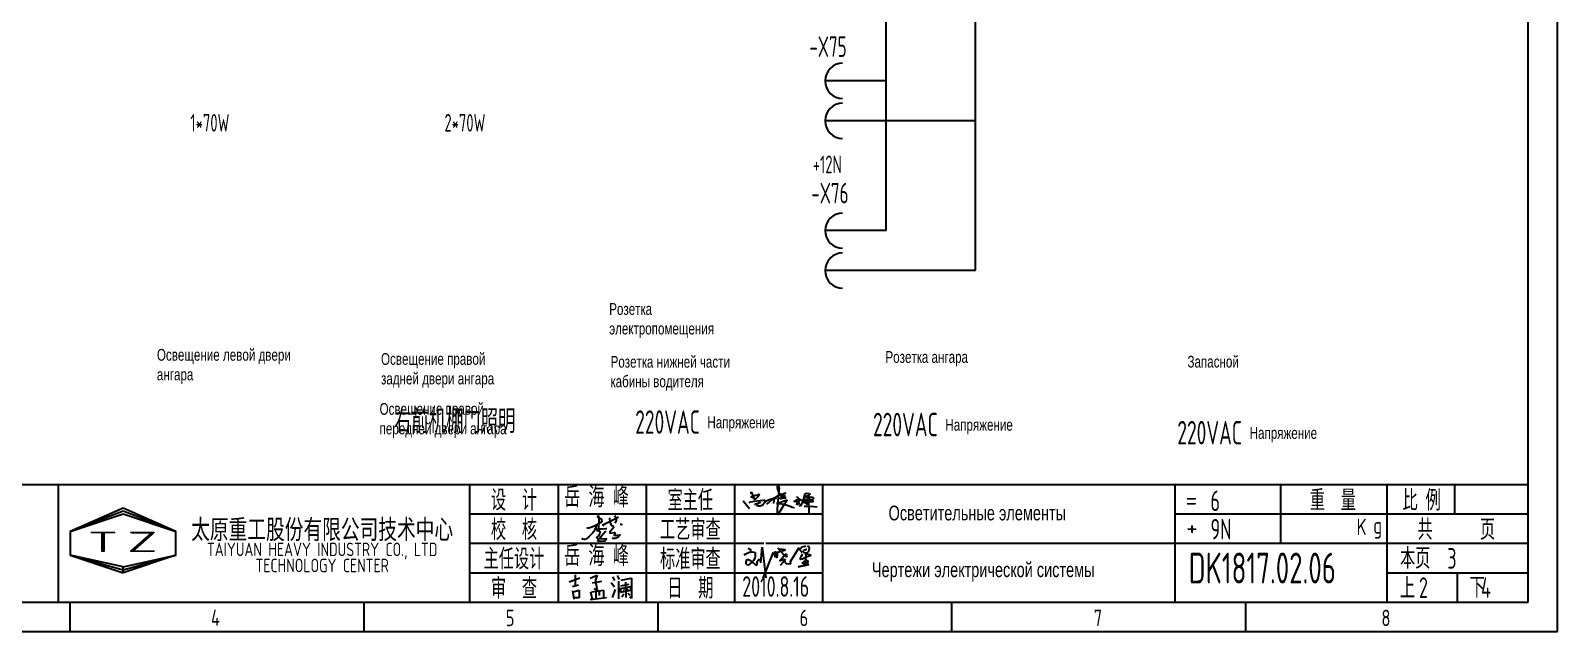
# Model space of a CAD drawing. Header units: millimetres. Extents: x -1988 to 7027, y -1849 to 2867.
# Drawn here: x 1395.6 to 1655.3, y 395.4 to 497.7 of the extents above; entities that cross this region are included whole.
import ezdxf
from ezdxf.enums import TextEntityAlignment as Align

# ---------------------------------------------------------------- set-up
doc = ezdxf.new("R2010")
doc.units = ezdxf.units.MM
doc.header["$LTSCALE"] = 10
doc.linetypes.add('DASHED2', pattern=[0.375, 0.25, -0.125])
doc.linetypes.add('HIDDEN', pattern=[0.375, 0.25, -0.125])
for name, color, linetype in [('01', 7, 'Continuous'), ('11', 3, 'Continuous'), ('CONTINUOUS', 7, 'Continuous')]:
    doc.layers.add(name, color=color, linetype=linetype)
doc.styles.add('ROMAN', font='ROMANC.shx', dxfattribs={"width": 0.7, "height": 0.7})
doc.styles.get("Standard").update_dxf_attribs({"font": 'isocp', "width": 0.707, "bigfont": 'intecad.shx'})

# ---------------------------------------------------------------- blocks, each defined once
blk = doc.blocks.new('A$C5BE500A0')
for p, q in [((15.3, 41.2), (22.2, 26.1)), ((15.3, 40.1), (15.3, 41.2)), ((15.4, 37.7), (15.3, 40.1)), ((15.4, 32.4), (21, 34.6)), ((15.5, 31.8), (15.4, 32.4)), ((19.1, 30.1), (15.5, 31.8)), ((22.2, 26.1), (19.1, 30.1)), ((21, 34.6), (24.5, 35.1)), ((25.3, 29.5), (23.3, 27.9)), ((24.5, 35.1), (28.2, 35.6)), ((26.8, 30.7), (25.3, 29.5)), ((29.4, 34), (26.8, 30.7)), ((28.2, 35.6), (30.2, 36.8)), ((30.2, 38), (29.4, 34)), ((30.2, 36.8), (30.2, 38)), ((50.6, 27.7), (56.2, 29.3)), ((54.4, 27.2), (59.1, 30.4)), ((56.2, 29.3), (60.8, 29.6)), ((56.7, 31.7), (57.4, 29.6)), ((57.4, 29.6), (57.6, 25)), ((59.1, 30.4), (64.7, 33.7)), ((60.8, 29.6), (62.2, 29.2)), ((64.4, 48.9), (64.5, 51.6)), ((65.3, 44.3), (64.4, 48.9)), ((64.5, 51.6), (65.9, 52.2)), ((67.1, 48.5), (64.5, 17.9)), ((64.7, 33.7), (72, 37.3)), ((67.5, 39.5), (65.3, 44.3)), ((65.9, 52.2), (66.5, 51.5)), ((66.5, 51.5), (67.1, 48.5)), ((70.3, 36.3), (67.5, 39.5)), ((68.3, 28.6), (72.6, 29.4)), ((69.3, 29), (68.3, 28.6)), ((72, 30.5), (69.3, 29)), ((69.9, 34.1), (69.7, 33.3)), ((69.7, 33.3), (71.9, 33.6)), ((74.6, 36.5), (69.9, 34.1)), ((73.8, 32.8), (70.3, 36.3)), ((71.9, 33.6), (75.3, 34.2)), ((72, 37.3), (77.8, 39)), ((74.8, 31.8), (72, 30.5)), ((72.6, 29.4), (78.2, 30.4)), ((77.7, 30.8), (73.8, 32.8)), ((79.7, 39.2), (74.6, 36.5)), ((76.7, 32.6), (74.8, 31.8)), ((75.3, 34.2), (77, 34.5)), ((77.7, 33.5), (76.7, 32.6)), ((77, 34.5), (78, 34.1)), ((78, 34.1), (77.7, 33.5)), ((80.1, 30.5), (77.7, 30.8)), ((77.8, 39), (79.7, 39.2)), ((78.2, 30.4), (80.1, 30.5)), ((99, 31.4), (100.1, 32)), ((100.1, 32), (101.1, 31.6)), ((101.1, 31.6), (102.1, 30.6)), ((102.1, 30.6), (102.1, 27.7)), ((104.2, 28.7), (108.3, 26.3)), ((110.9, 22.6), (113.3, 30.9)), ((112.9, 30.9), (112.3, 30.9)), ((117.4, 32.7), (112.9, 30.9)), ((113.3, 30.9), (114.4, 35)), ((114.4, 35), (115.4, 38.4)), ((115.4, 38.4), (118.1, 38.8)), ((116.7, 30.8), (120.9, 31.8)), ((122.1, 34.8), (117.4, 32.7)), ((118.1, 38.8), (123.3, 38.3)), ((120.9, 31.8), (124.1, 32)), ((121.7, 31.5), (122.2, 1.9)), ((123, 28.1), (121.7, 31.5)), ((124.7, 36.8), (122.1, 34.8)), ((123.3, 38.3), (124.7, 36.8)), ((124.1, 32), (129.1, 31.3)), ((130.2, 28.3), (128.1, 26.7)), ((129.1, 31.3), (130.7, 30.3)), ((130.7, 30.3), (130.2, 28.3)), ((0, 24.1), (1.5, 23.9)), ((1.5, 23.9), (12.6, 10.8)), ((11.6, 21), (13.8, 22.8)), ((13.8, 22.8), (17.9, 23.5)), ((17.9, 23.5), (26, 24.9)), ((22.6, 18.1), (23.6, 19.3)), ((23.7, 17.3), (22.6, 18.1)), ((23.3, 27.9), (23.1, 27.8)), ((23.6, 19.3), (25.8, 19.9)), ((26.1, 16.2), (24.9, 15)), ((25.8, 19.9), (29.2, 20.8)), ((26, 24.9), (36.8, 26.1)), ((28.4, 20), (26.1, 16.2)), ((29.4, 15.2), (28.2, 15.7)), ((29.5, 22.1), (28.4, 20)), ((29.2, 20.8), (33, 21.4)), ((32.4, 15.1), (29.4, 15.2)), ((30.2, 22.7), (29.5, 22.1)), ((31.6, 22.6), (30.2, 22.7)), ((32.8, 22.1), (31.6, 22.6)), ((35, 16.2), (32.4, 15.1)), ((33, 21.4), (32.8, 22.1)), ((37.6, 17.7), (35, 16.2)), ((36.8, 26.1), (40.9, 26)), ((39.7, 20.3), (37.6, 17.7)), ((40.8, 21.6), (39.7, 20.3)), ((40.2, 22.8), (44.3, 25.4)), ((41.7, 24.4), (40.8, 21.6)), ((40.9, 26), (41.7, 24.4)), ((44.3, 25.4), (50.6, 27.7)), ((44.7, 18.7), (49.1, 22.6)), ((49.1, 22.6), (54.4, 27.2)), ((56.8, 20.6), (55.9, 19.6)), ((57.6, 25), (56.8, 20.6)), ((66.6, 21), (62.5, 20.6)), ((62.5, 20.6), (75.7, 18.4)), ((64.5, 17.9), (63.3, 8.5)), ((63.3, 8.5), (63.5, 0.1)), ((63.5, 0.1), (64.3, 0)), ((64.3, 0), (67.5, 2.5)), ((69.8, 21.4), (66.6, 21)), ((67.5, 2.5), (73.8, 13.7)), ((76.7, 24.1), (69.8, 21.4)), ((73.8, 13.7), (77.7, 20)), ((75.7, 18.4), (81.9, 16.6)), ((79.9, 25.4), (76.7, 24.1)), ((77.7, 20), (81.2, 25.6)), ((82.1, 26.9), (79.9, 25.4)), ((81.2, 25.6), (82.1, 26.9)), ((81.9, 16.6), (87.3, 14.8)), ((87.3, 14.8), (91.3, 12.9)), ((91.3, 12.9), (94.8, 12.6)), ((94.5, 25.2), (94.9, 23.9)), ((94.8, 12.6), (95.8, 12.8)), ((94.9, 23.9), (95.3, 23)), ((95.3, 23), (95.8, 22.8)), ((95.8, 22.8), (97, 23.3)), ((97, 23.3), (97.8, 25.3)), ((98.5, 23.8), (97.4, 25.9)), ((97.8, 25.3), (100.8, 27)), ((101.1, 23.3), (98.5, 23.8)), ((100.7, 21.1), (99.2, 17.4)), ((99.2, 17.4), (101.9, 20.9)), ((102.1, 27.7), (100.7, 21.1)), ((100.8, 27), (103.5, 26.5)), ((103.3, 23.7), (101.1, 23.3)), ((101.9, 20.9), (103.1, 21.8)), ((103.1, 21.8), (103.7, 20.1)), ((104.7, 23.9), (103.3, 23.7)), ((103.5, 26.5), (104.5, 25.2)), ((103.7, 20.1), (103.9, 18.5)), ((103.9, 18.5), (105, 16.1)), ((104.5, 25.2), (104.7, 23.9)), ((105, 16.1), (106.4, 15.7)), ((106.4, 15.7), (107.7, 17.3)), ((107.7, 17.3), (110.9, 22.6)), ((108.3, 26.3), (115.7, 20.2)), ((111.7, 21.6), (125.7, 23.5)), ((115.4, 22.1), (111.7, 21.6)), ((112.9, 26.9), (127.4, 26.5)), ((124.7, 26.6), (112.9, 26.9)), ((113.4, 15.2), (124.8, 14.7)), ((122.5, 23.3), (115.4, 22.1)), ((115.7, 20.2), (118.5, 18.9)), ((118.5, 18.9), (120.8, 19.6)), ((120.8, 19.6), (121.1, 20.7)), ((126.4, 24.6), (122.5, 23.3)), ((128.2, 25.5), (123, 28.1)), ((128.1, 26.7), (124.7, 26.6)), ((124.8, 14.7), (132, 14.1)), ((125.7, 23.5), (130.1, 23.8)), ((127.4, 26.5), (126.4, 24.6)), ((130.5, 24.3), (128.2, 25.5)), ((130.1, 23.8), (130.5, 24.3)), ((132, 14.1), (137.3, 13.6))]:
    blk.add_line(p, q)
blk = doc.blocks.new('lf')
for points in [[(409.4, 317.6), (411.9, 317.6), (420.7, 320.5), (429.4, 326.1), (429, 328.4), (426.7, 330.1), (424.2, 331.3), (423.4, 332.6), (424.4, 333.4), (425, 330.7), (425, 327.4), (425, 324.7), (424.8, 321.8), (424.8, 320.3), (424.8, 318.7), (425, 314.7), (425, 313), (424.8, 313)], [(432.1, 320.3), (430.6, 321.6), (450.9, 331.7), (450.9, 332.2)], [(439.5, 330.9), (440, 324.5), (442, 320.7)], [(446.2, 333.8), (448.1, 330.5), (448.1, 326.7), (446.6, 323.8)], [(421.5, 320.1), (421.3, 317.6), (420, 315.1), (418.6, 312.6), (416.7, 310.5), (414.9, 308.5), (411.9, 305.6), (410.1, 304.1), (408, 302.6), (406.1, 302), (403.6, 302.6), (403.6, 303.5), (403.9, 303.5)], [(421.3, 316.2), (424.8, 315.9), (427.1, 316), (429.8, 316), (434.8, 316.8), (436, 316.8)], [(421.9, 314.1), (423.8, 314.1), (425.4, 313.7), (426, 313), (426.9, 312), (427.1, 312), (426.5, 310.5), (426.1, 309.5), (424.2, 306.6), (423.1, 305.4), (422.1, 304.5), (423.2, 303.3), (427.3, 303.1), (429.8, 303.1), (432.3, 302.9), (435.4, 302.7), (433.1, 299.9), (424.6, 299.5), (424, 300.4), (425.6, 303.3), (434.3, 313.5)], [(441.8, 320.7), (443.7, 320.1), (444.9, 317.6), (443.1, 315.5), (439.7, 311.8), (439.8, 310.6), (445.4, 311.2), (447, 310.3), (445.6, 307.4), (453.6, 308), (450.3, 304.7), (447, 303.3), (443.7, 303.1), (442.9, 303.7)], [(453.4, 322.4), (454.9, 322.2), (455.7, 321.8), (456.1, 321.6), (456.3, 321.4)]]:
    blk.add_lwpolyline(points)

msp = doc.modelspace()

# ---------------------------------------------------------------- linework, layer by layer
for p, q in [((1556.33, 456.83), (1556.33, 641.78)), ((1541.13, 463.63), (1541.13, 570.74)), ((1541.13, 489.12), (1530.72, 489.12)), ((1556.33, 482.32), (1530.72, 482.32)), ((1541.13, 463.63), (1530.72, 463.63)), ((1556.33, 456.83), (1530.72, 456.83)), ((1530.31, 410.41), (1590.31, 410.41)), ((1487.22, 403.87), (1489.04, 404.51)), ((1487.74, 403.09), (1488.78, 403.35)), ((1488, 403.35), (1488, 403.35)), ((1488.24, 405.04), (1488.24, 403.23)), ((1490.78, 404.47), (1491.95, 404.99)), ((1490.78, 404.47), (1490.78, 404.47)), ((1491.17, 403.69), (1492.73, 403.95)), ((1491.95, 402.4), (1491.43, 402.66)), ((1491.95, 404.99), (1491.69, 404.21)), ((1491.69, 404.21), (1491.69, 403.95)), ((1491.69, 403.95), (1491.95, 402.4)), ((1494.36, 403.75), (1494.91, 403.03)), ((1494.55, 404.69), (1494.91, 404.06)), ((1495.37, 404.91), (1495.73, 404.27)), ((1495.61, 403.97), (1495.61, 400.97)), ((1495.91, 402.81), (1495.94, 402.12)), ((1497.61, 403.03), (1495.94, 402.69)), ((1495.97, 403.18), (1497.4, 403.48)), ((1496.06, 404.12), (1497.76, 404.48)), ((1496.76, 403.81), (1496.85, 401.21)), ((1497.19, 402.69), (1497, 402.36)), ((1497.73, 402.42), (1497.61, 403.03)), ((1497.76, 404.48), (1497.79, 404.48)), ((1497.79, 404.48), (1497.79, 401.03)), ((1487.74, 402.31), (1488, 400.89)), ((1487.87, 402.18), (1488.91, 402.44)), ((1488.91, 401.15), (1487.87, 401.15)), ((1488.91, 402.44), (1488.91, 401.15)), ((1490.79, 400.84), (1493.55, 401.2)), ((1490.85, 402.18), (1491.11, 400.89)), ((1490.98, 402.18), (1493.06, 402.44)), ((1491.76, 402.18), (1491.76, 401.15)), ((1492.28, 402.31), (1492.28, 401.54)), ((1493.06, 402.44), (1493.06, 401.02)), ((1494.55, 401.21), (1495.06, 402.54)), ((1495.94, 402.12), (1497.73, 402.42)), ((1496.5, 401.77), (1496.16, 401.27)), ((1496.37, 402.51), (1496.55, 402.36)), ((1497.18, 401.94), (1497.52, 401.6)), ((1497.79, 401.03), (1497.52, 401.33))]:
    msp.add_line(p, q)
at = {"linetype": 'Continuous'}
for centre in [(1533.72, 489.12), (1533.72, 482.32), (1533.72, 463.63), (1533.72, 456.83)]:
    msp.add_arc(centre, 3, 90, 270, dxfattribs=at)
at = {"layer": 'CONTINUOUS', "color": 3}
for p, q in [((1655.31, 395.41), (1655.31, 692.41)), ((1235.31, 395.41), (1655.31, 395.41))]:
    msp.add_line(p, q, dxfattribs=at)
at = {"layer": 'CONTINUOUS'}
for p, q in [((1650.31, 400.41), (1650.31, 672.41)), ((1637.81, 420.41), (1637.81, 415.41)), ((1516.97, 408.43), (1517.23, 408.63)), ((1516.97, 408.43), (1517.23, 408.63)), ((1516.97, 408.43), (1517.23, 408.63)), ((1516.97, 408.43), (1517.23, 408.63)), ((1517.23, 408.63), (1517.59, 408.79)), ((1517.23, 408.63), (1517.59, 408.79)), ((1517.23, 408.63), (1517.59, 408.79)), ((1517.23, 408.63), (1517.59, 408.79)), ((1517.59, 408.79), (1517.94, 408.89)), ((1517.59, 408.79), (1517.94, 408.89)), ((1517.59, 408.79), (1517.94, 408.89)), ((1517.59, 408.79), (1517.94, 408.89)), ((1517.64, 409.6), (1518, 409.4)), ((1517.64, 409.6), (1518, 409.4)), ((1517.64, 409.6), (1518, 409.4)), ((1517.64, 409.6), (1518, 409.4)), ((1517.94, 408.89), (1518.45, 408.94)), ((1517.94, 408.89), (1518.45, 408.94)), ((1517.94, 408.89), (1518.45, 408.94)), ((1517.94, 408.89), (1518.45, 408.94)), ((1518, 409.4), (1518.05, 409.25)), ((1518, 409.4), (1518.05, 409.25)), ((1518, 409.4), (1518.05, 409.25)), ((1518, 409.4), (1518.05, 409.25)), ((1518.05, 409.25), (1518.05, 408.94)), ((1518.05, 409.25), (1518.05, 408.94)), ((1518.05, 409.25), (1518.05, 408.94)), ((1518.05, 409.25), (1518.05, 408.94)), ((1518.45, 408.94), (1518.86, 408.84)), ((1518.45, 408.94), (1518.86, 408.84)), ((1518.45, 408.94), (1518.86, 408.84)), ((1518.45, 408.94), (1518.86, 408.84)), ((1518.76, 407.87), (1518.56, 407.46)), ((1518.76, 407.87), (1518.56, 407.46)), ((1518.76, 407.87), (1518.56, 407.46)), ((1518.76, 407.87), (1518.56, 407.46)), ((1518.86, 408.23), (1518.76, 407.87)), ((1518.86, 408.23), (1518.76, 407.87)), ((1518.86, 408.23), (1518.76, 407.87)), ((1518.86, 408.23), (1518.76, 407.87)), ((1518.86, 408.84), (1518.86, 408.63)), ((1518.86, 408.84), (1518.86, 408.63)), ((1518.86, 408.84), (1518.86, 408.63)), ((1518.86, 408.84), (1518.86, 408.63)), ((1518.86, 408.63), (1518.86, 408.23)), ((1518.86, 408.63), (1518.86, 408.23)), ((1518.86, 408.63), (1518.86, 408.23)), ((1518.86, 408.63), (1518.86, 408.23)), ((1519.78, 407.11), (1520.04, 409.76)), ((1519.78, 407.11), (1520.04, 409.76)), ((1519.78, 407.11), (1520.04, 409.76)), ((1519.78, 407.11), (1520.04, 409.76)), ((1520.04, 409.76), (1520.65, 404.56)), ((1520.04, 409.76), (1520.65, 404.56)), ((1520.04, 409.76), (1520.65, 404.56)), ((1520.04, 409.76), (1520.65, 404.56)), ((1520.19, 404.5), (1521.98, 408.92)), ((1520.19, 404.5), (1521.98, 408.92)), ((1520.19, 404.5), (1521.98, 408.92)), ((1520.19, 404.5), (1521.98, 408.92)), ((1522.02, 408.84), (1522.13, 408.37)), ((1522.02, 408.84), (1522.13, 408.37)), ((1522.02, 408.84), (1522.13, 408.37)), ((1522.02, 408.84), (1522.13, 408.37)), ((1522.13, 408.84), (1522.28, 408.95)), ((1522.13, 408.84), (1522.28, 408.95)), ((1522.13, 408.84), (1522.28, 408.95)), ((1522.13, 408.84), (1522.28, 408.95)), ((1522.24, 408.03), (1522.13, 408.84)), ((1522.24, 408.03), (1522.13, 408.84)), ((1522.24, 408.03), (1522.13, 408.84)), ((1522.24, 408.03), (1522.13, 408.84)), ((1522.13, 408.37), (1522.24, 408.03)), ((1522.13, 408.37), (1522.24, 408.03)), ((1522.13, 408.37), (1522.24, 408.03)), ((1522.13, 408.37), (1522.24, 408.03)), ((1522.28, 408.95), (1522.43, 408.95)), ((1522.28, 408.95), (1522.43, 408.95)), ((1522.28, 408.95), (1522.43, 408.95)), ((1522.28, 408.95), (1522.43, 408.95)), ((1522.35, 408.26), (1522.39, 408.51)), ((1522.35, 408.26), (1522.39, 408.51)), ((1522.35, 408.26), (1522.39, 408.51)), ((1522.35, 408.26), (1522.39, 408.51)), ((1522.39, 408), (1522.35, 408.26)), ((1522.39, 408), (1522.35, 408.26)), ((1522.39, 408), (1522.35, 408.26)), ((1522.39, 408), (1522.35, 408.26)), ((1522.39, 408.51), (1522.46, 408.7)), ((1522.39, 408.51), (1522.46, 408.7)), ((1522.39, 408.51), (1522.46, 408.7)), ((1522.39, 408.51), (1522.46, 408.7)), ((1522.5, 407.92), (1522.39, 408)), ((1522.5, 407.92), (1522.39, 408)), ((1522.5, 407.92), (1522.39, 408)), ((1522.5, 407.92), (1522.39, 408)), ((1522.43, 408.95), (1522.57, 408.62)), ((1522.43, 408.95), (1522.57, 408.62)), ((1522.43, 408.95), (1522.57, 408.62)), ((1522.43, 408.95), (1522.57, 408.62)), ((1522.46, 408.7), (1522.72, 408.88)), ((1522.46, 408.7), (1522.72, 408.88)), ((1522.46, 408.7), (1522.72, 408.88)), ((1522.46, 408.7), (1522.72, 408.88)), ((1522.57, 408.26), (1522.5, 407.92)), ((1522.57, 408.26), (1522.5, 407.92)), ((1522.57, 408.26), (1522.5, 407.92)), ((1522.57, 408.26), (1522.5, 407.92)), ((1522.57, 408.62), (1522.57, 408.26)), ((1522.57, 408.62), (1522.57, 408.26)), ((1522.57, 408.62), (1522.57, 408.26)), ((1522.57, 408.62), (1522.57, 408.26)), ((1522.68, 409.61), (1523.82, 408.33)), ((1522.87, 409.39), (1522.68, 409.61)), ((1522.68, 409.61), (1523.82, 408.33)), ((1522.87, 409.39), (1522.68, 409.61)), ((1522.68, 409.61), (1523.82, 408.33)), ((1522.87, 409.39), (1522.68, 409.61)), ((1522.68, 409.61), (1523.82, 408.33)), ((1522.87, 409.39), (1522.68, 409.61)), ((1522.72, 408.88), (1523.13, 409.06)), ((1522.72, 408.88), (1523.13, 409.06)), ((1522.72, 408.88), (1523.13, 409.06)), ((1522.72, 408.88), (1523.13, 409.06)), ((1523.97, 409.32), (1522.87, 409.39)), ((1523.97, 409.32), (1522.87, 409.39)), ((1523.97, 409.32), (1522.87, 409.39)), ((1523.97, 409.32), (1522.87, 409.39)), ((1523.13, 409.06), (1523.64, 409.21)), ((1523.13, 409.06), (1523.64, 409.21)), ((1523.13, 409.06), (1523.64, 409.21)), ((1523.13, 409.06), (1523.64, 409.21)), ((1523.49, 407.96), (1523.2, 407.67)), ((1523.49, 407.96), (1523.2, 407.67)), ((1523.49, 407.96), (1523.2, 407.67)), ((1523.49, 407.96), (1523.2, 407.67)), ((1523.93, 408.51), (1523.49, 407.96)), ((1523.93, 408.51), (1523.49, 407.96)), ((1523.93, 408.51), (1523.49, 407.96)), ((1523.93, 408.51), (1523.49, 407.96)), ((1523.64, 409.21), (1523.97, 409.32)), ((1523.64, 409.21), (1523.97, 409.32)), ((1523.64, 409.21), (1523.97, 409.32)), ((1523.64, 409.21), (1523.97, 409.32)), ((1523.82, 408.33), (1524.15, 408.07)), ((1523.82, 408.33), (1524.15, 408.07)), ((1523.82, 408.33), (1524.15, 408.07)), ((1523.82, 408.33), (1524.15, 408.07)), ((1524.19, 408.59), (1523.93, 408.51)), ((1524.19, 408.59), (1523.93, 408.51)), ((1524.19, 408.59), (1523.93, 408.51)), ((1524.19, 408.59), (1523.93, 408.51)), ((1524.15, 408.07), (1524.3, 408.33)), ((1524.15, 408.07), (1524.3, 408.33)), ((1524.15, 408.07), (1524.3, 408.33)), ((1524.15, 408.07), (1524.3, 408.33)), ((1524.3, 408.33), (1524.19, 408.59)), ((1524.3, 408.33), (1524.19, 408.59)), ((1524.3, 408.33), (1524.19, 408.59)), ((1524.3, 408.33), (1524.19, 408.59)), ((1524.85, 407.32), (1526.35, 409.7)), ((1524.85, 407.32), (1526.35, 409.7)), ((1524.85, 407.32), (1526.35, 409.7)), ((1524.85, 407.32), (1526.35, 409.7)), ((1526.34, 409.62), (1526.47, 409.2)), ((1526.34, 409.62), (1526.47, 409.2)), ((1526.34, 409.62), (1526.47, 409.2)), ((1526.34, 409.62), (1526.47, 409.2)), ((1526.43, 409.36), (1526.79, 409.79)), ((1526.43, 409.36), (1526.79, 409.79)), ((1526.43, 409.36), (1526.79, 409.79)), ((1526.43, 409.36), (1526.79, 409.79)), ((1526.63, 408.09), (1526.43, 407.8)), ((1526.63, 408.09), (1526.43, 407.8)), ((1526.63, 408.09), (1526.43, 407.8)), ((1526.63, 408.09), (1526.43, 407.8)), ((1526.43, 407.8), (1526.53, 407.73)), ((1526.43, 407.8), (1526.53, 407.73)), ((1526.43, 407.8), (1526.53, 407.73)), ((1526.43, 407.8), (1526.53, 407.73)), ((1526.47, 409.2), (1526.7, 408.94)), ((1526.47, 409.2), (1526.7, 408.94)), ((1526.47, 409.2), (1526.7, 408.94)), ((1526.47, 409.2), (1526.7, 408.94)), ((1526.53, 407.73), (1526.89, 407.8)), ((1526.53, 407.73), (1526.89, 407.8)), ((1526.53, 407.73), (1526.89, 407.8)), ((1526.53, 407.73), (1526.89, 407.8)), ((1526.79, 408.42), (1526.63, 408.09)), ((1526.79, 408.42), (1526.63, 408.09)), ((1526.79, 408.42), (1526.63, 408.09)), ((1526.79, 408.42), (1526.63, 408.09)), ((1526.7, 408.94), (1526.83, 408.91)), ((1526.7, 408.94), (1526.83, 408.91)), ((1526.7, 408.94), (1526.83, 408.91)), ((1526.7, 408.94), (1526.83, 408.91)), ((1526.79, 409.79), (1527.09, 409.89)), ((1526.79, 409.79), (1527.09, 409.89)), ((1526.79, 409.79), (1527.09, 409.89)), ((1526.79, 409.79), (1527.09, 409.89)), ((1526.89, 408.55), (1526.79, 408.42)), ((1526.89, 408.55), (1526.79, 408.42)), ((1526.89, 408.55), (1526.79, 408.42)), ((1526.89, 408.55), (1526.79, 408.42)), ((1526.89, 407.8), (1527.41, 408.06)), ((1526.89, 407.8), (1527.41, 408.06)), ((1526.89, 407.8), (1527.41, 408.06)), ((1526.89, 407.8), (1527.41, 408.06)), ((1527.02, 408.94), (1527.09, 409.17)), ((1527.02, 408.94), (1527.09, 409.17)), ((1527.02, 408.94), (1527.09, 409.17)), ((1527.02, 408.94), (1527.09, 409.17)), ((1527.22, 408.71), (1527.02, 408.94)), ((1527.22, 408.71), (1527.02, 408.94)), ((1527.22, 408.71), (1527.02, 408.94)), ((1527.22, 408.71), (1527.02, 408.94)), ((1527.09, 409.89), (1527.48, 409.98)), ((1527.09, 409.89), (1527.48, 409.98)), ((1527.09, 409.89), (1527.48, 409.98)), ((1527.09, 409.89), (1527.48, 409.98)), ((1527.09, 409.17), (1527.28, 409.33)), ((1527.09, 409.17), (1527.28, 409.33)), ((1527.09, 409.17), (1527.28, 409.33)), ((1527.09, 409.17), (1527.28, 409.33)), ((1527.64, 408.74), (1527.22, 408.71)), ((1527.64, 408.74), (1527.22, 408.71)), ((1527.64, 408.74), (1527.22, 408.71)), ((1527.64, 408.74), (1527.22, 408.71)), ((1527.28, 409.33), (1527.55, 409.4)), ((1527.28, 409.33), (1527.55, 409.4)), ((1527.28, 409.33), (1527.55, 409.4)), ((1527.28, 409.33), (1527.55, 409.4)), ((1527.41, 408.61), (1527.45, 408.25)), ((1528.39, 408.42), (1527.41, 408.61)), ((1527.41, 408.61), (1527.45, 408.25)), ((1528.39, 408.42), (1527.41, 408.61)), ((1527.41, 408.61), (1527.45, 408.25)), ((1528.39, 408.42), (1527.41, 408.61)), ((1527.41, 408.61), (1527.45, 408.25)), ((1528.39, 408.42), (1527.41, 408.61)), ((1527.41, 408.06), (1527.87, 408.25)), ((1527.45, 408.25), (1527.41, 407.76)), ((1527.41, 408.06), (1527.87, 408.25)), ((1527.45, 408.25), (1527.41, 407.76)), ((1527.41, 408.06), (1527.87, 408.25)), ((1527.45, 408.25), (1527.41, 407.76)), ((1527.41, 408.06), (1527.87, 408.25)), ((1527.45, 408.25), (1527.41, 407.76)), ((1527.55, 409.4), (1527.64, 409.43)), ((1527.55, 409.4), (1527.64, 409.43)), ((1527.55, 409.4), (1527.64, 409.43)), ((1527.55, 409.4), (1527.64, 409.43)), ((1527.9, 409), (1527.64, 408.74)), ((1527.9, 409), (1527.64, 408.74)), ((1527.9, 409), (1527.64, 408.74)), ((1527.9, 409), (1527.64, 408.74)), ((1527.74, 409.98), (1527.97, 409.85)), ((1527.74, 409.98), (1527.97, 409.85)), ((1527.74, 409.98), (1527.97, 409.85)), ((1527.74, 409.98), (1527.97, 409.85)), ((1527.87, 408.25), (1528.39, 408.42)), ((1527.87, 408.25), (1528.39, 408.42)), ((1527.87, 408.25), (1528.39, 408.42)), ((1527.87, 408.25), (1528.39, 408.42)), ((1528, 409.46), (1527.9, 409)), ((1528, 409.46), (1527.9, 409)), ((1528, 409.46), (1527.9, 409)), ((1528, 409.46), (1527.9, 409)), ((1527.97, 409.85), (1528, 409.46)), ((1527.97, 409.85), (1528, 409.46)), ((1527.97, 409.85), (1528, 409.46)), ((1527.97, 409.85), (1528, 409.46)), ((1517.33, 407.21), (1517.43, 407.56)), ((1517.33, 407.21), (1517.43, 407.56)), ((1517.33, 407.21), (1517.43, 407.56)), ((1517.33, 407.21), (1517.43, 407.56)), ((1517.33, 406.9), (1517.33, 407.21)), ((1517.33, 406.9), (1517.33, 407.21)), ((1517.33, 406.9), (1517.33, 407.21)), ((1517.33, 406.9), (1517.33, 407.21)), ((1517.59, 406.65), (1517.33, 406.9)), ((1517.59, 406.65), (1517.33, 406.9)), ((1517.59, 406.65), (1517.33, 406.9)), ((1517.59, 406.65), (1517.33, 406.9)), ((1517.43, 407.56), (1517.48, 407.72)), ((1517.43, 407.56), (1517.48, 407.72)), ((1517.43, 407.56), (1517.48, 407.72)), ((1517.43, 407.56), (1517.48, 407.72)), ((1517.48, 407.72), (1517.69, 407.67)), ((1517.48, 407.72), (1517.69, 407.67)), ((1517.48, 407.72), (1517.69, 407.67)), ((1517.48, 407.72), (1517.69, 407.67)), ((1518.25, 407.21), (1517.59, 406.65)), ((1518.25, 407.21), (1517.59, 406.65)), ((1518.25, 407.21), (1517.59, 406.65)), ((1518.25, 407.21), (1517.59, 406.65)), ((1517.69, 407.67), (1518.05, 407.51)), ((1517.69, 407.67), (1518.05, 407.51)), ((1517.69, 407.67), (1518.05, 407.51)), ((1517.69, 407.67), (1518.05, 407.51)), ((1518.05, 407.51), (1518.4, 407.16)), ((1518.05, 407.51), (1518.4, 407.16)), ((1518.05, 407.51), (1518.4, 407.16)), ((1518.05, 407.51), (1518.4, 407.16)), ((1518.56, 407.46), (1518.25, 407.21)), ((1518.56, 407.46), (1518.25, 407.21)), ((1518.56, 407.46), (1518.25, 407.21)), ((1518.56, 407.46), (1518.25, 407.21)), ((1518.4, 407.16), (1518.71, 406.9)), ((1518.4, 407.16), (1518.71, 406.9)), ((1518.4, 407.16), (1518.71, 406.9)), ((1518.4, 407.16), (1518.71, 406.9)), ((1518.71, 406.9), (1518.86, 406.8)), ((1518.71, 406.9), (1518.86, 406.8)), ((1518.71, 406.9), (1518.86, 406.8)), ((1518.71, 406.9), (1518.86, 406.8)), ((1518.86, 406.8), (1519.17, 406.7)), ((1518.86, 406.8), (1519.17, 406.7)), ((1518.86, 406.8), (1519.17, 406.7)), ((1518.86, 406.8), (1519.17, 406.7)), ((1519.17, 407.31), (1519.32, 407.56)), ((1519.17, 407.31), (1519.32, 407.56)), ((1519.17, 407.31), (1519.32, 407.56)), ((1519.17, 407.31), (1519.32, 407.56)), ((1519.17, 406.7), (1519.17, 407.31)), ((1519.17, 406.7), (1519.17, 407.31)), ((1519.17, 406.7), (1519.17, 407.31)), ((1519.17, 406.7), (1519.17, 407.31)), ((1519.32, 407.56), (1519.53, 407.77)), ((1519.32, 407.56), (1519.53, 407.77)), ((1519.32, 407.56), (1519.53, 407.77)), ((1519.32, 407.56), (1519.53, 407.77)), ((1519.53, 407.77), (1519.58, 407.67)), ((1519.53, 407.77), (1519.58, 407.67)), ((1519.53, 407.77), (1519.58, 407.67)), ((1519.53, 407.77), (1519.58, 407.67)), ((1519.58, 407.67), (1519.73, 407.31)), ((1519.58, 407.67), (1519.73, 407.31)), ((1519.58, 407.67), (1519.73, 407.31)), ((1519.58, 407.67), (1519.73, 407.31)), ((1519.73, 407.31), (1519.73, 407.21)), ((1519.73, 407.31), (1519.73, 407.21)), ((1519.73, 407.31), (1519.73, 407.21)), ((1519.73, 407.31), (1519.73, 407.21)), ((1519.73, 407.21), (1519.78, 407.11)), ((1519.73, 407.21), (1519.78, 407.11)), ((1519.73, 407.21), (1519.78, 407.11)), ((1519.73, 407.21), (1519.78, 407.11)), ((1523.2, 407.67), (1522.98, 407.45)), ((1523.2, 407.67), (1522.98, 407.45)), ((1523.2, 407.67), (1522.98, 407.45)), ((1523.2, 407.67), (1522.98, 407.45)), ((1522.98, 407.45), (1523.09, 407.48)), ((1522.98, 407.45), (1523.09, 407.48)), ((1522.98, 407.45), (1523.09, 407.48)), ((1522.98, 407.45), (1523.09, 407.48)), ((1523.09, 407.48), (1523.79, 407.7)), ((1523.09, 407.48), (1523.79, 407.7)), ((1523.09, 407.48), (1523.79, 407.7)), ((1523.09, 407.48), (1523.79, 407.7)), ((1523.16, 406.68), (1523.75, 407.37)), ((1523.16, 406.68), (1523.75, 407.37)), ((1523.16, 406.68), (1523.75, 407.37)), ((1523.16, 406.68), (1523.75, 407.37)), ((1523.6, 407.23), (1523.16, 406.68)), ((1523.6, 407.23), (1523.16, 406.68)), ((1523.6, 407.23), (1523.16, 406.68)), ((1523.6, 407.23), (1523.16, 406.68)), ((1523.97, 407.67), (1523.6, 407.23)), ((1523.97, 407.67), (1523.6, 407.23)), ((1523.97, 407.67), (1523.6, 407.23)), ((1523.97, 407.67), (1523.6, 407.23)), ((1523.75, 407.37), (1523.82, 407.37)), ((1523.75, 407.37), (1523.82, 407.37)), ((1523.75, 407.37), (1523.82, 407.37)), ((1523.75, 407.37), (1523.82, 407.37)), ((1523.79, 407.7), (1523.93, 407.67)), ((1523.79, 407.7), (1523.93, 407.67)), ((1523.79, 407.7), (1523.93, 407.67)), ((1523.79, 407.7), (1523.93, 407.67)), ((1523.82, 407.37), (1523.93, 407.12)), ((1523.82, 407.37), (1523.93, 407.12)), ((1523.82, 407.37), (1523.93, 407.12)), ((1523.82, 407.37), (1523.93, 407.12)), ((1523.93, 407.67), (1523.97, 407.67)), ((1523.93, 407.67), (1523.97, 407.67)), ((1523.93, 407.67), (1523.97, 407.67)), ((1523.93, 407.67), (1523.97, 407.67)), ((1523.93, 407.12), (1524.12, 406.97)), ((1523.93, 407.12), (1524.12, 406.97)), ((1523.93, 407.12), (1524.12, 406.97)), ((1523.93, 407.12), (1524.12, 406.97)), ((1524.12, 406.97), (1524.89, 406.9)), ((1524.12, 406.97), (1524.89, 406.9)), ((1524.12, 406.97), (1524.89, 406.9)), ((1524.12, 406.97), (1524.89, 406.9)), ((1524.9, 406.9), (1524.85, 407.32)), ((1524.9, 406.9), (1524.85, 407.32)), ((1524.9, 406.9), (1524.85, 407.32)), ((1524.9, 406.9), (1524.85, 407.32)), ((1526.17, 406.39), (1528.04, 406.79)), ((1526.17, 406.39), (1528.04, 406.79)), ((1526.17, 406.39), (1528.04, 406.79)), ((1526.17, 406.39), (1528.04, 406.79)), ((1527.51, 406.69), (1526.17, 406.39)), ((1527.51, 406.69), (1526.17, 406.39)), ((1527.51, 406.69), (1526.17, 406.39)), ((1527.51, 406.69), (1526.17, 406.39)), ((1526.86, 407.05), (1527.09, 407.34)), ((1526.86, 407.05), (1527.09, 407.34)), ((1526.86, 407.05), (1527.09, 407.34)), ((1526.86, 407.05), (1527.09, 407.34)), ((1527.38, 406.82), (1526.86, 407.05)), ((1527.38, 406.82), (1526.86, 407.05)), ((1527.38, 406.82), (1526.86, 407.05)), ((1527.38, 406.82), (1526.86, 407.05)), ((1527.09, 407.34), (1527.58, 407.54)), ((1527.09, 407.34), (1527.58, 407.54)), ((1527.09, 407.34), (1527.58, 407.54)), ((1527.09, 407.34), (1527.58, 407.54)), ((1527.41, 407.28), (1527.38, 406.82)), ((1527.41, 407.28), (1527.38, 406.82)), ((1527.41, 407.28), (1527.38, 406.82)), ((1527.41, 407.28), (1527.38, 406.82)), ((1527.41, 407.76), (1527.41, 407.28)), ((1527.41, 407.76), (1527.41, 407.28)), ((1527.41, 407.76), (1527.41, 407.28)), ((1527.41, 407.76), (1527.41, 407.28)), ((1527.74, 406.92), (1527.51, 406.69)), ((1527.74, 406.92), (1527.51, 406.69)), ((1527.74, 406.92), (1527.51, 406.69)), ((1527.74, 406.92), (1527.51, 406.69)), ((1527.58, 407.54), (1527.77, 407.41)), ((1527.58, 407.54), (1527.77, 407.41)), ((1527.58, 407.54), (1527.77, 407.41)), ((1527.58, 407.54), (1527.77, 407.41)), ((1527.77, 407.41), (1527.74, 406.92)), ((1527.77, 407.41), (1527.74, 406.92)), ((1527.77, 407.41), (1527.74, 406.92)), ((1527.77, 407.41), (1527.74, 406.92)), ((1638.31, 400.41), (1638.31, 405.41)), ((1255.31, 400.41), (1650.31, 400.41)), ((1452.31, 395.41), (1452.31, 400.41)), ((1470.31, 400.41), (1530.31, 400.41))]:
    msp.add_line(p, q, dxfattribs=at)
at = {"layer": 'CONTINUOUS', "linetype": 'Continuous'}
for p, q in [((1255.31, 420.41), (1650.31, 420.41)), ((1400.31, 400.41), (1400.31, 420.41)), ((1470.31, 400.41), (1470.31, 420.41)), ((1485.31, 420.41), (1485.31, 400.41)), ((1500.31, 420.41), (1500.31, 400.41)), ((1515.31, 420.41), (1515.31, 400.41)), ((1530.31, 420.41), (1530.31, 400.41)), ((1590.31, 400.41), (1590.31, 420.41)), ((1608.21, 420.41), (1608.21, 410.41)), ((1626.31, 420.41), (1626.31, 400.41)), ((1411.31, 416.41), (1402.31, 412.41)), ((1411.31, 415.91), (1402.31, 412.41)), ((1420.31, 412.41), (1411.31, 416.41)), ((1420.31, 412.41), (1411.31, 415.91)), ((1402.31, 412.41), (1411.31, 415.41)), ((1411.31, 415.41), (1420.31, 412.41)), ((1470.31, 415.41), (1520.31, 415.41)), ((1520.31, 415.41), (1530.31, 415.41)), ((1520.31, 415.41), (1530.31, 415.41)), ((1590.31, 415.41), (1650.31, 415.41)), ((1402.31, 412.41), (1402.31, 408.41)), ((1420.31, 408.41), (1420.31, 412.41)), ((1470.31, 410.41), (1520.31, 410.41)), ((1520.64, 410.41), (1530.31, 410.41)), ((1590.31, 410.41), (1650.31, 410.41)), ((1402.31, 408.41), (1411.31, 405.41)), ((1411.31, 406.41), (1402.31, 408.41)), ((1402.31, 408.41), (1411.31, 405.91)), ((1411.31, 405.91), (1420.31, 408.41)), ((1420.31, 408.41), (1411.31, 405.41)), ((1411.31, 406.41), (1420.31, 408.41)), ((1411.31, 405.41), (1411.31, 406.41)), ((1411.31, 405.41), (1411.31, 406.41)), ((1470.31, 405.41), (1520.31, 405.41)), ((1520.31, 405.41), (1530.31, 405.41)), ((1626.31, 405.41), (1650.31, 405.41)), ((1402.31, 395.41), (1402.31, 400.41)), ((1502.31, 395.41), (1502.31, 400.41)), ((1552.31, 395.41), (1552.31, 400.41)), ((1602.31, 395.41), (1602.31, 400.41))]:
    msp.add_line(p, q, dxfattribs=at)

# ---------------------------------------------------------------- block references
for name, p, xscale, yscale, zscale in [('A$C5BE500A0', (1516.72, 415.36), 0.09216000000219537, 0.09215999999923952, 0.09216000000000003), ('lf', (1437.82, 372.41), 0.1280000000006112, 0.1279999999999291, 0.128)]:
    msp.add_blockref(name, p, dxfattribs=dict(xscale=xscale, yscale=yscale, zscale=zscale))

# ---------------------------------------------------------------- texts
for s, height, width, p in [('-X75', 3.5, 0.67, (1528.06, 493.2)), ('-X76', 3.5, 0.67, (1528.39, 468.26)), ('右前机棚门照明', 4, 0.67, (1457.42, 429.18)), ('220VAC ', 4, 0.67, (1498.43, 429.05)), ('220VAC ', 4, 0.67, (1538.89, 428.63)), ('220VAC ', 4, 0.67, (1590.65, 427.24)), ('6', 3.5, 0.707, (1596.3, 415.9)), ('9N', 3.5, 0.707, (1596.3, 411.07)), ('3', 3.5, 0.707, (1636.58, 406.1)), ('2', 3.5, 0.707, (1631.76, 401.12)), ('4', 3.5, 0.707, (1642.32, 401.12))]:
    msp.add_text(s, height=height, dxfattribs=dict(width=width)).set_placement(p)
at = {"color": 3, "linetype": 'DASHED2', "attachment_point": 1}
for s, insert, char_height, width in [('{\\fArial|b0|i0|c204|p34;\\C256;Розетка электропомещения}', (1494.01, 451.29), 2, 23.6825), ('{\\fArial|b0|i0|c204|p34;\\C256;Освещение левой двери ангара}', (1417.07, 443.49), 2, 23.6825), ('{\\fArial|b0|i0|c204|p34;\\C256;Освещение правой задней двери ангара}', (1455.19, 442.79), 2, 23.6825), ('{\\fArial|b0|i0|c204|p34;\\C256;Розетка нижней части кабины водителя}', (1494.24, 442.31), 2, 23.6825), ('{\\fArial|b0|i0|c204|p34;\\C256;Розетка ангара}', (1541, 443.12), 2, 23.6825), ('{\\fArial|b0|i0|c204|p34;\\C256;Запасной}', (1592.38, 442.33), 2, 23.6825), ('{\\fArial|b0|i0|c204|p34;\\C256;Освещение правой передней двери ангара}', (1454.95, 434.29), 2, 23.6825), ('{\\fArial|b0|i0|c204|p34;\\C256;Напряжение }', (1510.72, 432), 2, 23.6825), ('{\\fArial|b0|i0|c204|p34;\\C256;Напряжение }', (1551.19, 431.58), 2, 23.6825), ('{\\fArial|b0|i0|c204|p34;\\C256;Напряжение }', (1602.95, 430.19), 2, 23.6825), ('{\\fArial|b0|i0|c204|p34;\\C256;Осветительные элементы}', (1541.53, 416.82), 2.5, 37.6549), ('{\\fArial|b0|i0|c204|p34;\\C256;Чертежи электрической системы }', (1538.69, 407.16), 2.5, 46.7557)]:
    msp.add_mtext(s, dxfattribs=dict(at, insert=insert, char_height=char_height, width=width))
at = {"char_height": 3.5, "attachment_point": 1}
for s, insert, width in [('岳 海 峰', (1486.34, 420.04), 12.9495), ('岳 海 峰', (1486.34, 410.04), 12.9495), ('2010.8.16', (1516.64, 404.81), 12.1142)]:
    msp.add_mtext(s, dxfattribs=dict(at, insert=insert, width=width))
at = {"layer": '01', "linetype": 'HIDDEN', "width": 0.67}
for s, p in [('1*70W', (1422.76, 480.48)), ('2*70W', (1465.98, 480.48)), ('+12N', (1528.64, 473.4))]:
    msp.add_text(s, height=3, dxfattribs=at).set_placement(p)
at = {"layer": '11', "width": 0.707}
msp.add_text('DK1817.02.06', height=5.25, dxfattribs=at).set_placement((1592.59, 403.58))
at = {"layer": 'CONTINUOUS', "width": 0.67}
for s, p in [('设  计', (1477.81, 417.91)), ('室主任', (1507.81, 417.91)), ('重  量', (1617.11, 417.91)), ('比 例', (1632.21, 417.91)), ('校  核', (1477.81, 412.91)), ('工艺审查', (1507.81, 412.91)), ('共      页', (1638.11, 412.91)), ('主任设计', (1477.81, 407.91)), ('标准审查', (1507.81, 407.91)), ('本页', (1631.11, 408.02)), ('审  查', (1477.81, 402.91)), ('日  期', (1507.81, 402.91)), ('上', (1629.81, 402.93)), ('下', (1641.64, 402.93))]:
    msp.add_text(s, height=3.5, dxfattribs=at).set_placement(p, align=Align.MIDDLE)
at = {"layer": 'CONTINUOUS', "linetype": 'Continuous', "style": 'ROMAN'}
for s, p in [('=', (1592.05, 416.46)), ('+', (1592.15, 411.72))]:
    msp.add_text(s, height=2.8, dxfattribs=at).set_placement(p)
for s, height, width, p in [('K', 2.8, 0.7, (1621.15, 411.8)), ('g', 2.8, 0.7, (1623.98, 412.07)), ('T', 3.5, 1.8, (1405.31, 408.91)), ('Z', 3.5, 1.8, (1412.01, 408.91)), ('4', 2.8, 0.7, (1426.27, 396.35)), ('5', 2.8, 0.7, (1476.41, 396.31)), ('6', 2.8, 0.7, (1526.39, 396.31)), ('7', 2.8, 0.7, (1576.42, 396.31)), ('8', 2.8, 0.7, (1625.37, 396.31))]:
    msp.add_text(s, height=height, dxfattribs=dict(at, width=width)).set_placement(p)
at = {"layer": 'CONTINUOUS', "insert": (1445.18, 409.97), "char_height": 3.3, "width": 50, "attachment_point": 5, "line_spacing_factor": 0.7125}
msp.add_mtext('{\\f宋体|b0|i0|c134|p2;太原重工股份有限公司技术中心\\P\\Fromans.shx;\\H0.6969x;TAIYUAN HEAVY INDUSTRY CO., LTD\\PTECHNOLOGY CENTER}', dxfattribs=at)

doc.saveas('drawing.dxf')
